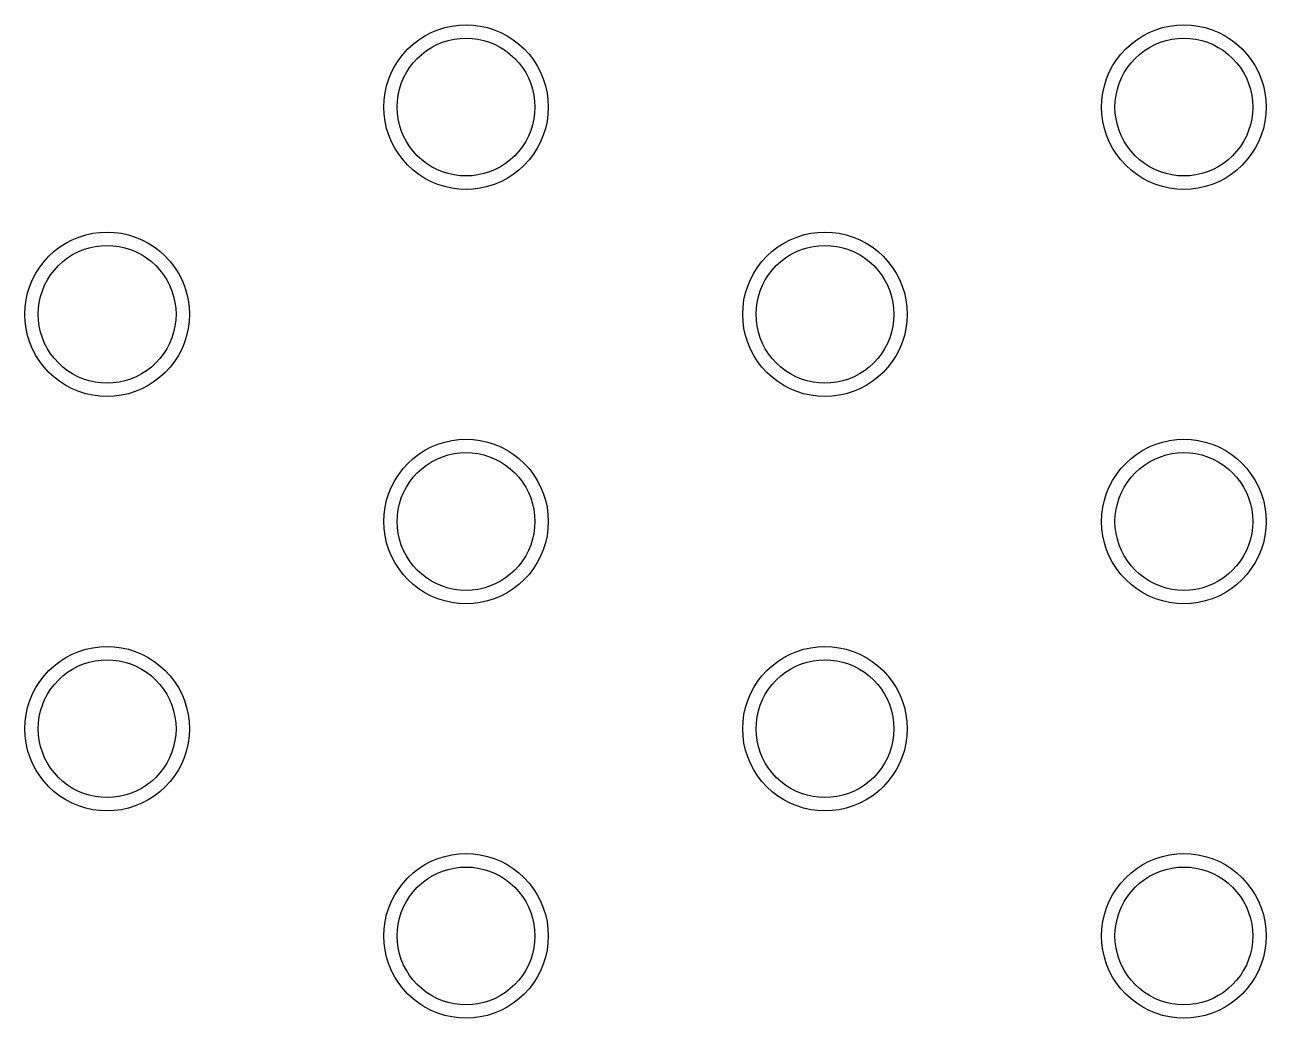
# Model space of a CAD drawing. Header units: millimetres. Extents: x 0 to 2033, y -1000001 to 3212.
# Drawn here: x 226.5 to 346.3, y 1127.1 to 1222.9 of the extents above; entities that cross this region are included whole.
import ezdxf

# ---------------------------------------------------------------- set-up
doc = ezdxf.new("R2010")
doc.units = ezdxf.units.MM
doc.layers.add('DRAWING', color=7, linetype='Continuous')

msp = doc.modelspace()

# ---------------------------------------------------------------- linework, layer by layer
at = {"layer": 'DRAWING', "linetype": 'CONTINUOUS', "true_color": 0xff1a1a}
for points in [[(276.98, 1215), (276.95, 1214.31), (276.86, 1213.62), (276.71, 1212.94), (276.5, 1212.28), (276.24, 1211.64), (275.92, 1211.03), (275.54, 1210.45), (275.12, 1209.9), (274.65, 1209.39), (274.14, 1208.92), (273.59, 1208.5), (273.01, 1208.12), (272.4, 1207.8), (271.76, 1207.54), (271.1, 1207.33), (270.42, 1207.18), (269.73, 1207.09), (269.04, 1207.06), (268.35, 1207.09), (267.66, 1207.18), (266.98, 1207.33), (266.32, 1207.54), (265.68, 1207.8), (265.07, 1208.12), (264.49, 1208.5), (263.94, 1208.92), (263.43, 1209.39), (262.96, 1209.9), (262.54, 1210.45), (262.16, 1211.03), (261.84, 1211.64), (261.58, 1212.28), (261.37, 1212.94), (261.22, 1213.62), (261.13, 1214.31), (261.1, 1215), (261.13, 1215.69), (261.22, 1216.38), (261.37, 1217.06), (261.58, 1217.72), (261.84, 1218.36), (262.16, 1218.97), (262.54, 1219.55), (262.96, 1220.1), (263.43, 1220.61), (263.94, 1221.08), (264.49, 1221.5), (265.07, 1221.88), (265.68, 1222.2), (266.32, 1222.46), (266.98, 1222.67), (267.66, 1222.82), (268.35, 1222.91), (269.04, 1222.94), (269.73, 1222.91), (270.42, 1222.82), (271.1, 1222.67), (271.76, 1222.46), (272.4, 1222.2), (273.01, 1221.88), (273.59, 1221.5), (274.14, 1221.08), (274.65, 1220.61), (275.12, 1220.1), (275.54, 1219.55), (275.92, 1218.97), (276.24, 1218.36), (276.5, 1217.72), (276.71, 1217.06), (276.86, 1216.38), (276.95, 1215.69), (276.98, 1215)], [(346.26, 1215), (346.23, 1214.31), (346.14, 1213.62), (345.99, 1212.94), (345.78, 1212.28), (345.52, 1211.64), (345.2, 1211.03), (344.82, 1210.45), (344.4, 1209.9), (343.93, 1209.39), (343.42, 1208.92), (342.87, 1208.5), (342.29, 1208.12), (341.68, 1207.8), (341.04, 1207.54), (340.38, 1207.33), (339.7, 1207.18), (339.01, 1207.09), (338.32, 1207.06), (337.63, 1207.09), (336.94, 1207.18), (336.26, 1207.33), (335.6, 1207.54), (334.96, 1207.8), (334.35, 1208.12), (333.77, 1208.5), (333.22, 1208.92), (332.71, 1209.39), (332.24, 1209.9), (331.82, 1210.45), (331.44, 1211.03), (331.12, 1211.64), (330.86, 1212.28), (330.65, 1212.94), (330.5, 1213.62), (330.41, 1214.31), (330.38, 1215), (330.41, 1215.69), (330.5, 1216.38), (330.65, 1217.06), (330.86, 1217.72), (331.12, 1218.36), (331.44, 1218.97), (331.82, 1219.55), (332.24, 1220.1), (332.71, 1220.61), (333.22, 1221.08), (333.77, 1221.5), (334.35, 1221.88), (334.96, 1222.2), (335.6, 1222.46), (336.26, 1222.67), (336.94, 1222.82), (337.63, 1222.91), (338.32, 1222.94), (339.01, 1222.91), (339.7, 1222.82), (340.38, 1222.67), (341.04, 1222.46), (341.68, 1222.2), (342.29, 1221.88), (342.87, 1221.5), (343.42, 1221.08), (343.93, 1220.61), (344.4, 1220.1), (344.82, 1219.55), (345.2, 1218.97), (345.52, 1218.36), (345.78, 1217.72), (345.99, 1217.06), (346.14, 1216.38), (346.23, 1215.69), (346.26, 1215)], [(242.34, 1195), (242.31, 1194.31), (242.22, 1193.62), (242.07, 1192.94), (241.86, 1192.28), (241.6, 1191.64), (241.28, 1191.03), (240.9, 1190.45), (240.48, 1189.9), (240.01, 1189.39), (239.5, 1188.92), (238.95, 1188.5), (238.37, 1188.12), (237.76, 1187.8), (237.12, 1187.54), (236.46, 1187.33), (235.78, 1187.18), (235.09, 1187.09), (234.4, 1187.06), (233.71, 1187.09), (233.02, 1187.18), (232.34, 1187.33), (231.68, 1187.54), (231.04, 1187.8), (230.43, 1188.12), (229.85, 1188.5), (229.3, 1188.92), (228.79, 1189.39), (228.32, 1189.9), (227.9, 1190.45), (227.52, 1191.03), (227.2, 1191.64), (226.94, 1192.28), (226.73, 1192.94), (226.58, 1193.62), (226.49, 1194.31), (226.46, 1195), (226.49, 1195.69), (226.58, 1196.38), (226.73, 1197.06), (226.94, 1197.72), (227.2, 1198.36), (227.52, 1198.97), (227.9, 1199.55), (228.32, 1200.1), (228.79, 1200.61), (229.3, 1201.08), (229.85, 1201.5), (230.43, 1201.88), (231.04, 1202.2), (231.68, 1202.46), (232.34, 1202.67), (233.02, 1202.82), (233.71, 1202.91), (234.4, 1202.94), (235.09, 1202.91), (235.78, 1202.82), (236.46, 1202.67), (237.12, 1202.46), (237.76, 1202.2), (238.37, 1201.88), (238.95, 1201.5), (239.5, 1201.08), (240.01, 1200.61), (240.48, 1200.1), (240.9, 1199.55), (241.28, 1198.97), (241.6, 1198.36), (241.86, 1197.72), (242.07, 1197.06), (242.22, 1196.38), (242.31, 1195.69), (242.34, 1195)], [(311.62, 1195), (311.59, 1194.31), (311.5, 1193.62), (311.35, 1192.94), (311.14, 1192.28), (310.88, 1191.64), (310.56, 1191.03), (310.18, 1190.45), (309.76, 1189.9), (309.29, 1189.39), (308.78, 1188.92), (308.23, 1188.5), (307.65, 1188.12), (307.04, 1187.8), (306.4, 1187.54), (305.74, 1187.33), (305.06, 1187.18), (304.37, 1187.09), (303.68, 1187.06), (302.99, 1187.09), (302.3, 1187.18), (301.62, 1187.33), (300.96, 1187.54), (300.32, 1187.8), (299.71, 1188.12), (299.13, 1188.5), (298.58, 1188.92), (298.07, 1189.39), (297.6, 1189.9), (297.18, 1190.45), (296.8, 1191.03), (296.48, 1191.64), (296.22, 1192.28), (296.01, 1192.94), (295.86, 1193.62), (295.77, 1194.31), (295.74, 1195), (295.77, 1195.69), (295.86, 1196.38), (296.01, 1197.06), (296.22, 1197.72), (296.48, 1198.36), (296.8, 1198.97), (297.18, 1199.55), (297.6, 1200.1), (298.07, 1200.61), (298.58, 1201.08), (299.13, 1201.5), (299.71, 1201.88), (300.32, 1202.2), (300.96, 1202.46), (301.62, 1202.67), (302.3, 1202.82), (302.99, 1202.91), (303.68, 1202.94), (304.37, 1202.91), (305.06, 1202.82), (305.74, 1202.67), (306.4, 1202.46), (307.04, 1202.2), (307.65, 1201.88), (308.23, 1201.5), (308.78, 1201.08), (309.29, 1200.61), (309.76, 1200.1), (310.18, 1199.55), (310.56, 1198.97), (310.88, 1198.36), (311.14, 1197.72), (311.35, 1197.06), (311.5, 1196.38), (311.59, 1195.69), (311.62, 1195)], [(276.98, 1175), (276.95, 1174.31), (276.86, 1173.62), (276.71, 1172.94), (276.5, 1172.28), (276.24, 1171.64), (275.92, 1171.03), (275.54, 1170.45), (275.12, 1169.9), (274.65, 1169.39), (274.14, 1168.92), (273.59, 1168.5), (273.01, 1168.12), (272.4, 1167.8), (271.76, 1167.54), (271.1, 1167.33), (270.42, 1167.18), (269.73, 1167.09), (269.04, 1167.06), (268.35, 1167.09), (267.66, 1167.18), (266.98, 1167.33), (266.32, 1167.54), (265.68, 1167.8), (265.07, 1168.12), (264.49, 1168.5), (263.94, 1168.92), (263.43, 1169.39), (262.96, 1169.9), (262.54, 1170.45), (262.16, 1171.03), (261.84, 1171.64), (261.58, 1172.28), (261.37, 1172.94), (261.22, 1173.62), (261.13, 1174.31), (261.1, 1175), (261.13, 1175.69), (261.22, 1176.38), (261.37, 1177.06), (261.58, 1177.72), (261.84, 1178.36), (262.16, 1178.97), (262.54, 1179.55), (262.96, 1180.1), (263.43, 1180.61), (263.94, 1181.08), (264.49, 1181.5), (265.07, 1181.88), (265.68, 1182.2), (266.32, 1182.46), (266.98, 1182.67), (267.66, 1182.82), (268.35, 1182.91), (269.04, 1182.94), (269.73, 1182.91), (270.42, 1182.82), (271.1, 1182.67), (271.76, 1182.46), (272.4, 1182.2), (273.01, 1181.88), (273.59, 1181.5), (274.14, 1181.08), (274.65, 1180.61), (275.12, 1180.1), (275.54, 1179.55), (275.92, 1178.97), (276.24, 1178.36), (276.5, 1177.72), (276.71, 1177.06), (276.86, 1176.38), (276.95, 1175.69), (276.98, 1175)], [(346.26, 1175), (346.23, 1174.31), (346.14, 1173.62), (345.99, 1172.94), (345.78, 1172.28), (345.52, 1171.64), (345.2, 1171.03), (344.82, 1170.45), (344.4, 1169.9), (343.93, 1169.39), (343.42, 1168.92), (342.87, 1168.5), (342.29, 1168.12), (341.68, 1167.8), (341.04, 1167.54), (340.38, 1167.33), (339.7, 1167.18), (339.01, 1167.09), (338.32, 1167.06), (337.63, 1167.09), (336.94, 1167.18), (336.26, 1167.33), (335.6, 1167.54), (334.96, 1167.8), (334.35, 1168.12), (333.77, 1168.5), (333.22, 1168.92), (332.71, 1169.39), (332.24, 1169.9), (331.82, 1170.45), (331.44, 1171.03), (331.12, 1171.64), (330.86, 1172.28), (330.65, 1172.94), (330.5, 1173.62), (330.41, 1174.31), (330.38, 1175), (330.41, 1175.69), (330.5, 1176.38), (330.65, 1177.06), (330.86, 1177.72), (331.12, 1178.36), (331.44, 1178.97), (331.82, 1179.55), (332.24, 1180.1), (332.71, 1180.61), (333.22, 1181.08), (333.77, 1181.5), (334.35, 1181.88), (334.96, 1182.2), (335.6, 1182.46), (336.26, 1182.67), (336.94, 1182.82), (337.63, 1182.91), (338.32, 1182.94), (339.01, 1182.91), (339.7, 1182.82), (340.38, 1182.67), (341.04, 1182.46), (341.68, 1182.2), (342.29, 1181.88), (342.87, 1181.5), (343.42, 1181.08), (343.93, 1180.61), (344.4, 1180.1), (344.82, 1179.55), (345.2, 1178.97), (345.52, 1178.36), (345.78, 1177.72), (345.99, 1177.06), (346.14, 1176.38), (346.23, 1175.69), (346.26, 1175)], [(242.34, 1155), (242.31, 1154.31), (242.22, 1153.62), (242.07, 1152.94), (241.86, 1152.28), (241.6, 1151.64), (241.28, 1151.03), (240.9, 1150.45), (240.48, 1149.9), (240.01, 1149.39), (239.5, 1148.92), (238.95, 1148.5), (238.37, 1148.12), (237.76, 1147.8), (237.12, 1147.54), (236.46, 1147.33), (235.78, 1147.18), (235.09, 1147.09), (234.4, 1147.06), (233.71, 1147.09), (233.02, 1147.18), (232.34, 1147.33), (231.68, 1147.54), (231.04, 1147.8), (230.43, 1148.12), (229.85, 1148.5), (229.3, 1148.92), (228.79, 1149.39), (228.32, 1149.9), (227.9, 1150.45), (227.52, 1151.03), (227.2, 1151.64), (226.94, 1152.28), (226.73, 1152.94), (226.58, 1153.62), (226.49, 1154.31), (226.46, 1155), (226.49, 1155.69), (226.58, 1156.38), (226.73, 1157.06), (226.94, 1157.72), (227.2, 1158.36), (227.52, 1158.97), (227.9, 1159.55), (228.32, 1160.1), (228.79, 1160.61), (229.3, 1161.08), (229.85, 1161.5), (230.43, 1161.88), (231.04, 1162.2), (231.68, 1162.46), (232.34, 1162.67), (233.02, 1162.82), (233.71, 1162.91), (234.4, 1162.94), (235.09, 1162.91), (235.78, 1162.82), (236.46, 1162.67), (237.12, 1162.46), (237.76, 1162.2), (238.37, 1161.88), (238.95, 1161.5), (239.5, 1161.08), (240.01, 1160.61), (240.48, 1160.1), (240.9, 1159.55), (241.28, 1158.97), (241.6, 1158.36), (241.86, 1157.72), (242.07, 1157.06), (242.22, 1156.38), (242.31, 1155.69), (242.34, 1155)], [(311.62, 1155), (311.59, 1154.31), (311.5, 1153.62), (311.35, 1152.94), (311.14, 1152.28), (310.88, 1151.64), (310.56, 1151.03), (310.18, 1150.45), (309.76, 1149.9), (309.29, 1149.39), (308.78, 1148.92), (308.23, 1148.5), (307.65, 1148.12), (307.04, 1147.8), (306.4, 1147.54), (305.74, 1147.33), (305.06, 1147.18), (304.37, 1147.09), (303.68, 1147.06), (302.99, 1147.09), (302.3, 1147.18), (301.62, 1147.33), (300.96, 1147.54), (300.32, 1147.8), (299.71, 1148.12), (299.13, 1148.5), (298.58, 1148.92), (298.07, 1149.39), (297.6, 1149.9), (297.18, 1150.45), (296.8, 1151.03), (296.48, 1151.64), (296.22, 1152.28), (296.01, 1152.94), (295.86, 1153.62), (295.77, 1154.31), (295.74, 1155), (295.77, 1155.69), (295.86, 1156.38), (296.01, 1157.06), (296.22, 1157.72), (296.48, 1158.36), (296.8, 1158.97), (297.18, 1159.55), (297.6, 1160.1), (298.07, 1160.61), (298.58, 1161.08), (299.13, 1161.5), (299.71, 1161.88), (300.32, 1162.2), (300.96, 1162.46), (301.62, 1162.67), (302.3, 1162.82), (302.99, 1162.91), (303.68, 1162.94), (304.37, 1162.91), (305.06, 1162.82), (305.74, 1162.67), (306.4, 1162.46), (307.04, 1162.2), (307.65, 1161.88), (308.23, 1161.5), (308.78, 1161.08), (309.29, 1160.61), (309.76, 1160.1), (310.18, 1159.55), (310.56, 1158.97), (310.88, 1158.36), (311.14, 1157.72), (311.35, 1157.06), (311.5, 1156.38), (311.59, 1155.69), (311.62, 1155)], [(276.98, 1135), (276.95, 1134.31), (276.86, 1133.62), (276.71, 1132.94), (276.5, 1132.28), (276.24, 1131.64), (275.92, 1131.03), (275.54, 1130.45), (275.12, 1129.9), (274.65, 1129.39), (274.14, 1128.92), (273.59, 1128.5), (273.01, 1128.12), (272.4, 1127.8), (271.76, 1127.54), (271.1, 1127.33), (270.42, 1127.18), (269.73, 1127.09), (269.04, 1127.06), (268.35, 1127.09), (267.66, 1127.18), (266.98, 1127.33), (266.32, 1127.54), (265.68, 1127.8), (265.07, 1128.12), (264.49, 1128.5), (263.94, 1128.92), (263.43, 1129.39), (262.96, 1129.9), (262.54, 1130.45), (262.16, 1131.03), (261.84, 1131.64), (261.58, 1132.28), (261.37, 1132.94), (261.22, 1133.62), (261.13, 1134.31), (261.1, 1135), (261.13, 1135.69), (261.22, 1136.38), (261.37, 1137.06), (261.58, 1137.72), (261.84, 1138.36), (262.16, 1138.97), (262.54, 1139.55), (262.96, 1140.1), (263.43, 1140.61), (263.94, 1141.08), (264.49, 1141.5), (265.07, 1141.88), (265.68, 1142.2), (266.32, 1142.46), (266.98, 1142.67), (267.66, 1142.82), (268.35, 1142.91), (269.04, 1142.94), (269.73, 1142.91), (270.42, 1142.82), (271.1, 1142.67), (271.76, 1142.46), (272.4, 1142.2), (273.01, 1141.88), (273.59, 1141.5), (274.14, 1141.08), (274.65, 1140.61), (275.12, 1140.1), (275.54, 1139.55), (275.92, 1138.97), (276.24, 1138.36), (276.5, 1137.72), (276.71, 1137.06), (276.86, 1136.38), (276.95, 1135.69), (276.98, 1135)], [(346.26, 1135), (346.23, 1134.31), (346.14, 1133.62), (345.99, 1132.94), (345.78, 1132.28), (345.52, 1131.64), (345.2, 1131.03), (344.82, 1130.45), (344.4, 1129.9), (343.93, 1129.39), (343.42, 1128.92), (342.87, 1128.5), (342.29, 1128.12), (341.68, 1127.8), (341.04, 1127.54), (340.38, 1127.33), (339.7, 1127.18), (339.01, 1127.09), (338.32, 1127.06), (337.63, 1127.09), (336.94, 1127.18), (336.26, 1127.33), (335.6, 1127.54), (334.96, 1127.8), (334.35, 1128.12), (333.77, 1128.5), (333.22, 1128.92), (332.71, 1129.39), (332.24, 1129.9), (331.82, 1130.45), (331.44, 1131.03), (331.12, 1131.64), (330.86, 1132.28), (330.65, 1132.94), (330.5, 1133.62), (330.41, 1134.31), (330.38, 1135), (330.41, 1135.69), (330.5, 1136.38), (330.65, 1137.06), (330.86, 1137.72), (331.12, 1138.36), (331.44, 1138.97), (331.82, 1139.55), (332.24, 1140.1), (332.71, 1140.61), (333.22, 1141.08), (333.77, 1141.5), (334.35, 1141.88), (334.96, 1142.2), (335.6, 1142.46), (336.26, 1142.67), (336.94, 1142.82), (337.63, 1142.91), (338.32, 1142.94), (339.01, 1142.91), (339.7, 1142.82), (340.38, 1142.67), (341.04, 1142.46), (341.68, 1142.2), (342.29, 1141.88), (342.87, 1141.5), (343.42, 1141.08), (343.93, 1140.61), (344.4, 1140.1), (344.82, 1139.55), (345.2, 1138.97), (345.52, 1138.36), (345.78, 1137.72), (345.99, 1137.06), (346.14, 1136.38), (346.23, 1135.69), (346.26, 1135)]]:
    msp.add_lwpolyline(points, close=True, dxfattribs=at)
at = {"layer": 'DRAWING', "linetype": 'CONTINUOUS', "true_color": 0x111111}
for points in [[(275.69, 1215), (275.66, 1214.42), (275.59, 1213.85), (275.46, 1213.28), (275.29, 1212.73), (275.07, 1212.19), (274.8, 1211.67), (274.49, 1211.19), (274.13, 1210.73), (273.74, 1210.3), (273.31, 1209.91), (272.85, 1209.55), (272.37, 1209.24), (271.85, 1208.97), (271.31, 1208.75), (270.76, 1208.58), (270.19, 1208.45), (269.62, 1208.38), (269.04, 1208.35), (268.46, 1208.38), (267.89, 1208.45), (267.32, 1208.58), (266.77, 1208.75), (266.23, 1208.97), (265.72, 1209.24), (265.23, 1209.55), (264.77, 1209.91), (264.34, 1210.3), (263.95, 1210.73), (263.59, 1211.19), (263.28, 1211.67), (263.01, 1212.19), (262.79, 1212.73), (262.62, 1213.28), (262.49, 1213.85), (262.42, 1214.42), (262.39, 1215), (262.42, 1215.58), (262.49, 1216.15), (262.62, 1216.72), (262.79, 1217.27), (263.01, 1217.81), (263.28, 1218.33), (263.59, 1218.81), (263.95, 1219.27), (264.34, 1219.7), (264.77, 1220.09), (265.23, 1220.45), (265.72, 1220.76), (266.23, 1221.03), (266.77, 1221.25), (267.32, 1221.42), (267.89, 1221.55), (268.46, 1221.62), (269.04, 1221.65), (269.62, 1221.62), (270.19, 1221.55), (270.76, 1221.42), (271.31, 1221.25), (271.85, 1221.03), (272.37, 1220.76), (272.85, 1220.45), (273.31, 1220.09), (273.74, 1219.7), (274.13, 1219.27), (274.49, 1218.81), (274.8, 1218.33), (275.07, 1217.81), (275.29, 1217.27), (275.46, 1216.72), (275.59, 1216.15), (275.66, 1215.58), (275.69, 1215)], [(344.97, 1215), (344.94, 1214.42), (344.87, 1213.85), (344.74, 1213.28), (344.57, 1212.73), (344.35, 1212.19), (344.08, 1211.67), (343.77, 1211.19), (343.41, 1210.73), (343.02, 1210.3), (342.59, 1209.91), (342.13, 1209.55), (341.64, 1209.24), (341.13, 1208.97), (340.59, 1208.75), (340.04, 1208.58), (339.47, 1208.45), (338.9, 1208.38), (338.32, 1208.35), (337.74, 1208.38), (337.17, 1208.45), (336.6, 1208.58), (336.05, 1208.75), (335.51, 1208.97), (335, 1209.24), (334.51, 1209.55), (334.05, 1209.91), (333.62, 1210.3), (333.23, 1210.73), (332.87, 1211.19), (332.56, 1211.67), (332.29, 1212.19), (332.07, 1212.73), (331.9, 1213.28), (331.77, 1213.85), (331.7, 1214.42), (331.67, 1215), (331.7, 1215.58), (331.77, 1216.15), (331.9, 1216.72), (332.07, 1217.27), (332.29, 1217.81), (332.56, 1218.33), (332.87, 1218.81), (333.23, 1219.27), (333.62, 1219.7), (334.05, 1220.09), (334.51, 1220.45), (335, 1220.76), (335.51, 1221.03), (336.05, 1221.25), (336.6, 1221.42), (337.17, 1221.55), (337.74, 1221.62), (338.32, 1221.65), (338.9, 1221.62), (339.47, 1221.55), (340.04, 1221.42), (340.59, 1221.25), (341.13, 1221.03), (341.64, 1220.76), (342.13, 1220.45), (342.59, 1220.09), (343.02, 1219.7), (343.41, 1219.27), (343.77, 1218.81), (344.08, 1218.33), (344.35, 1217.81), (344.57, 1217.27), (344.74, 1216.72), (344.87, 1216.15), (344.94, 1215.58), (344.97, 1215)], [(241.05, 1195), (241.02, 1194.42), (240.95, 1193.85), (240.82, 1193.28), (240.65, 1192.73), (240.43, 1192.19), (240.16, 1191.67), (239.85, 1191.19), (239.49, 1190.73), (239.1, 1190.3), (238.67, 1189.91), (238.21, 1189.55), (237.72, 1189.24), (237.21, 1188.97), (236.67, 1188.75), (236.12, 1188.58), (235.55, 1188.45), (234.98, 1188.38), (234.4, 1188.35), (233.82, 1188.38), (233.25, 1188.45), (232.68, 1188.58), (232.13, 1188.75), (231.59, 1188.97), (231.07, 1189.24), (230.59, 1189.55), (230.13, 1189.91), (229.7, 1190.3), (229.31, 1190.73), (228.95, 1191.19), (228.64, 1191.67), (228.37, 1192.19), (228.15, 1192.73), (227.98, 1193.28), (227.85, 1193.85), (227.78, 1194.42), (227.75, 1195), (227.78, 1195.58), (227.85, 1196.15), (227.98, 1196.72), (228.15, 1197.27), (228.37, 1197.81), (228.64, 1198.33), (228.95, 1198.81), (229.31, 1199.27), (229.7, 1199.7), (230.13, 1200.09), (230.59, 1200.45), (231.07, 1200.76), (231.59, 1201.03), (232.13, 1201.25), (232.68, 1201.42), (233.25, 1201.55), (233.82, 1201.62), (234.4, 1201.65), (234.98, 1201.62), (235.55, 1201.55), (236.12, 1201.42), (236.67, 1201.25), (237.21, 1201.03), (237.72, 1200.76), (238.21, 1200.45), (238.67, 1200.09), (239.1, 1199.7), (239.49, 1199.27), (239.85, 1198.81), (240.16, 1198.33), (240.43, 1197.81), (240.65, 1197.27), (240.82, 1196.72), (240.95, 1196.15), (241.02, 1195.58), (241.05, 1195)], [(310.33, 1195), (310.3, 1194.42), (310.23, 1193.85), (310.1, 1193.28), (309.93, 1192.73), (309.71, 1192.19), (309.44, 1191.67), (309.13, 1191.19), (308.77, 1190.73), (308.38, 1190.3), (307.95, 1189.91), (307.49, 1189.55), (307, 1189.24), (306.49, 1188.97), (305.95, 1188.75), (305.4, 1188.58), (304.83, 1188.45), (304.26, 1188.38), (303.68, 1188.35), (303.1, 1188.38), (302.53, 1188.45), (301.96, 1188.58), (301.41, 1188.75), (300.87, 1188.97), (300.36, 1189.24), (299.87, 1189.55), (299.41, 1189.91), (298.98, 1190.3), (298.59, 1190.73), (298.23, 1191.19), (297.92, 1191.67), (297.65, 1192.19), (297.43, 1192.73), (297.26, 1193.28), (297.13, 1193.85), (297.06, 1194.42), (297.03, 1195), (297.06, 1195.58), (297.13, 1196.15), (297.26, 1196.72), (297.43, 1197.27), (297.65, 1197.81), (297.92, 1198.33), (298.23, 1198.81), (298.59, 1199.27), (298.98, 1199.7), (299.41, 1200.09), (299.87, 1200.45), (300.36, 1200.76), (300.87, 1201.03), (301.41, 1201.25), (301.96, 1201.42), (302.53, 1201.55), (303.1, 1201.62), (303.68, 1201.65), (304.26, 1201.62), (304.83, 1201.55), (305.4, 1201.42), (305.95, 1201.25), (306.49, 1201.03), (307, 1200.76), (307.49, 1200.45), (307.95, 1200.09), (308.38, 1199.7), (308.77, 1199.27), (309.13, 1198.81), (309.44, 1198.33), (309.71, 1197.81), (309.93, 1197.27), (310.1, 1196.72), (310.23, 1196.15), (310.3, 1195.58), (310.33, 1195)], [(275.69, 1175), (275.66, 1174.42), (275.59, 1173.85), (275.46, 1173.28), (275.29, 1172.73), (275.07, 1172.19), (274.8, 1171.68), (274.49, 1171.19), (274.13, 1170.73), (273.74, 1170.3), (273.31, 1169.91), (272.85, 1169.55), (272.37, 1169.24), (271.85, 1168.97), (271.31, 1168.75), (270.76, 1168.58), (270.19, 1168.45), (269.62, 1168.38), (269.04, 1168.35), (268.46, 1168.38), (267.89, 1168.45), (267.32, 1168.58), (266.77, 1168.75), (266.23, 1168.97), (265.72, 1169.24), (265.23, 1169.55), (264.77, 1169.91), (264.34, 1170.3), (263.95, 1170.73), (263.59, 1171.19), (263.28, 1171.68), (263.01, 1172.19), (262.79, 1172.73), (262.62, 1173.28), (262.49, 1173.85), (262.42, 1174.42), (262.39, 1175), (262.42, 1175.58), (262.49, 1176.15), (262.62, 1176.72), (262.79, 1177.27), (263.01, 1177.81), (263.28, 1178.32), (263.59, 1178.81), (263.95, 1179.27), (264.34, 1179.7), (264.77, 1180.09), (265.23, 1180.45), (265.72, 1180.76), (266.23, 1181.03), (266.77, 1181.25), (267.32, 1181.42), (267.89, 1181.55), (268.46, 1181.62), (269.04, 1181.65), (269.62, 1181.62), (270.19, 1181.55), (270.76, 1181.42), (271.31, 1181.25), (271.85, 1181.03), (272.37, 1180.76), (272.85, 1180.45), (273.31, 1180.09), (273.74, 1179.7), (274.13, 1179.27), (274.49, 1178.81), (274.8, 1178.32), (275.07, 1177.81), (275.29, 1177.27), (275.46, 1176.72), (275.59, 1176.15), (275.66, 1175.58), (275.69, 1175)], [(344.97, 1175), (344.94, 1174.42), (344.87, 1173.85), (344.74, 1173.28), (344.57, 1172.73), (344.35, 1172.19), (344.08, 1171.68), (343.77, 1171.19), (343.41, 1170.73), (343.02, 1170.3), (342.59, 1169.91), (342.13, 1169.55), (341.64, 1169.24), (341.13, 1168.97), (340.59, 1168.75), (340.04, 1168.58), (339.47, 1168.45), (338.9, 1168.38), (338.32, 1168.35), (337.74, 1168.38), (337.17, 1168.45), (336.6, 1168.58), (336.05, 1168.75), (335.51, 1168.97), (335, 1169.24), (334.51, 1169.55), (334.05, 1169.91), (333.62, 1170.3), (333.23, 1170.73), (332.87, 1171.19), (332.56, 1171.68), (332.29, 1172.19), (332.07, 1172.73), (331.9, 1173.28), (331.77, 1173.85), (331.7, 1174.42), (331.67, 1175), (331.7, 1175.58), (331.77, 1176.15), (331.9, 1176.72), (332.07, 1177.27), (332.29, 1177.81), (332.56, 1178.32), (332.87, 1178.81), (333.23, 1179.27), (333.62, 1179.7), (334.05, 1180.09), (334.51, 1180.45), (335, 1180.76), (335.51, 1181.03), (336.05, 1181.25), (336.6, 1181.42), (337.17, 1181.55), (337.74, 1181.62), (338.32, 1181.65), (338.9, 1181.62), (339.47, 1181.55), (340.04, 1181.42), (340.59, 1181.25), (341.13, 1181.03), (341.64, 1180.76), (342.13, 1180.45), (342.59, 1180.09), (343.02, 1179.7), (343.41, 1179.27), (343.77, 1178.81), (344.08, 1178.32), (344.35, 1177.81), (344.57, 1177.27), (344.74, 1176.72), (344.87, 1176.15), (344.94, 1175.58), (344.97, 1175)], [(241.05, 1155), (241.02, 1154.42), (240.95, 1153.85), (240.82, 1153.28), (240.65, 1152.73), (240.43, 1152.19), (240.16, 1151.68), (239.85, 1151.19), (239.49, 1150.73), (239.1, 1150.3), (238.67, 1149.91), (238.21, 1149.55), (237.72, 1149.24), (237.21, 1148.97), (236.67, 1148.75), (236.12, 1148.58), (235.55, 1148.45), (234.98, 1148.38), (234.4, 1148.35), (233.82, 1148.38), (233.25, 1148.45), (232.68, 1148.58), (232.13, 1148.75), (231.59, 1148.97), (231.07, 1149.24), (230.59, 1149.55), (230.13, 1149.91), (229.7, 1150.3), (229.31, 1150.73), (228.95, 1151.19), (228.64, 1151.68), (228.37, 1152.19), (228.15, 1152.73), (227.98, 1153.28), (227.85, 1153.85), (227.78, 1154.42), (227.75, 1155), (227.78, 1155.58), (227.85, 1156.15), (227.98, 1156.72), (228.15, 1157.27), (228.37, 1157.81), (228.64, 1158.32), (228.95, 1158.81), (229.31, 1159.27), (229.7, 1159.7), (230.13, 1160.09), (230.59, 1160.45), (231.07, 1160.76), (231.59, 1161.03), (232.13, 1161.25), (232.68, 1161.42), (233.25, 1161.55), (233.82, 1161.62), (234.4, 1161.65), (234.98, 1161.62), (235.55, 1161.55), (236.12, 1161.42), (236.67, 1161.25), (237.21, 1161.03), (237.72, 1160.76), (238.21, 1160.45), (238.67, 1160.09), (239.1, 1159.7), (239.49, 1159.27), (239.85, 1158.81), (240.16, 1158.32), (240.43, 1157.81), (240.65, 1157.27), (240.82, 1156.72), (240.95, 1156.15), (241.02, 1155.58), (241.05, 1155)], [(310.33, 1155), (310.3, 1154.42), (310.23, 1153.85), (310.1, 1153.28), (309.93, 1152.73), (309.71, 1152.19), (309.44, 1151.68), (309.13, 1151.19), (308.77, 1150.73), (308.38, 1150.3), (307.95, 1149.91), (307.49, 1149.55), (307, 1149.24), (306.49, 1148.97), (305.95, 1148.75), (305.4, 1148.58), (304.83, 1148.45), (304.26, 1148.38), (303.68, 1148.35), (303.1, 1148.38), (302.53, 1148.45), (301.96, 1148.58), (301.41, 1148.75), (300.87, 1148.97), (300.36, 1149.24), (299.87, 1149.55), (299.41, 1149.91), (298.98, 1150.3), (298.59, 1150.73), (298.23, 1151.19), (297.92, 1151.68), (297.65, 1152.19), (297.43, 1152.73), (297.26, 1153.28), (297.13, 1153.85), (297.06, 1154.42), (297.03, 1155), (297.06, 1155.58), (297.13, 1156.15), (297.26, 1156.72), (297.43, 1157.27), (297.65, 1157.81), (297.92, 1158.32), (298.23, 1158.81), (298.59, 1159.27), (298.98, 1159.7), (299.41, 1160.09), (299.87, 1160.45), (300.36, 1160.76), (300.87, 1161.03), (301.41, 1161.25), (301.96, 1161.42), (302.53, 1161.55), (303.1, 1161.62), (303.68, 1161.65), (304.26, 1161.62), (304.83, 1161.55), (305.4, 1161.42), (305.95, 1161.25), (306.49, 1161.03), (307, 1160.76), (307.49, 1160.45), (307.95, 1160.09), (308.38, 1159.7), (308.77, 1159.27), (309.13, 1158.81), (309.44, 1158.32), (309.71, 1157.81), (309.93, 1157.27), (310.1, 1156.72), (310.23, 1156.15), (310.3, 1155.58), (310.33, 1155)], [(275.69, 1135), (275.66, 1134.42), (275.59, 1133.85), (275.46, 1133.28), (275.29, 1132.73), (275.07, 1132.19), (274.8, 1131.68), (274.49, 1131.19), (274.13, 1130.73), (273.74, 1130.3), (273.31, 1129.91), (272.85, 1129.55), (272.37, 1129.24), (271.85, 1128.97), (271.31, 1128.75), (270.76, 1128.58), (270.19, 1128.45), (269.62, 1128.38), (269.04, 1128.35), (268.46, 1128.38), (267.89, 1128.45), (267.32, 1128.58), (266.77, 1128.75), (266.23, 1128.97), (265.72, 1129.24), (265.23, 1129.55), (264.77, 1129.91), (264.34, 1130.3), (263.95, 1130.73), (263.59, 1131.19), (263.28, 1131.68), (263.01, 1132.19), (262.79, 1132.73), (262.62, 1133.28), (262.49, 1133.85), (262.42, 1134.42), (262.39, 1135), (262.42, 1135.58), (262.49, 1136.15), (262.62, 1136.72), (262.79, 1137.27), (263.01, 1137.81), (263.28, 1138.32), (263.59, 1138.81), (263.95, 1139.27), (264.34, 1139.7), (264.77, 1140.09), (265.23, 1140.45), (265.72, 1140.76), (266.23, 1141.03), (266.77, 1141.25), (267.32, 1141.42), (267.89, 1141.55), (268.46, 1141.62), (269.04, 1141.65), (269.62, 1141.62), (270.19, 1141.55), (270.76, 1141.42), (271.31, 1141.25), (271.85, 1141.03), (272.37, 1140.76), (272.85, 1140.45), (273.31, 1140.09), (273.74, 1139.7), (274.13, 1139.27), (274.49, 1138.81), (274.8, 1138.32), (275.07, 1137.81), (275.29, 1137.27), (275.46, 1136.72), (275.59, 1136.15), (275.66, 1135.58), (275.69, 1135)], [(344.97, 1135), (344.94, 1134.42), (344.87, 1133.85), (344.74, 1133.28), (344.57, 1132.73), (344.35, 1132.19), (344.08, 1131.68), (343.77, 1131.19), (343.41, 1130.73), (343.02, 1130.3), (342.59, 1129.91), (342.13, 1129.55), (341.64, 1129.24), (341.13, 1128.97), (340.59, 1128.75), (340.04, 1128.58), (339.47, 1128.45), (338.9, 1128.38), (338.32, 1128.35), (337.74, 1128.38), (337.17, 1128.45), (336.6, 1128.58), (336.05, 1128.75), (335.51, 1128.97), (335, 1129.24), (334.51, 1129.55), (334.05, 1129.91), (333.62, 1130.3), (333.23, 1130.73), (332.87, 1131.19), (332.56, 1131.68), (332.29, 1132.19), (332.07, 1132.73), (331.9, 1133.28), (331.77, 1133.85), (331.7, 1134.42), (331.67, 1135), (331.7, 1135.58), (331.77, 1136.15), (331.9, 1136.72), (332.07, 1137.27), (332.29, 1137.81), (332.56, 1138.32), (332.87, 1138.81), (333.23, 1139.27), (333.62, 1139.7), (334.05, 1140.09), (334.51, 1140.45), (335, 1140.76), (335.51, 1141.03), (336.05, 1141.25), (336.6, 1141.42), (337.17, 1141.55), (337.74, 1141.62), (338.32, 1141.65), (338.9, 1141.62), (339.47, 1141.55), (340.04, 1141.42), (340.59, 1141.25), (341.13, 1141.03), (341.64, 1140.76), (342.13, 1140.45), (342.59, 1140.09), (343.02, 1139.7), (343.41, 1139.27), (343.77, 1138.81), (344.08, 1138.32), (344.35, 1137.81), (344.57, 1137.27), (344.74, 1136.72), (344.87, 1136.15), (344.94, 1135.58), (344.97, 1135)]]:
    msp.add_lwpolyline(points, close=True, dxfattribs=at)

doc.saveas('drawing.dxf')
